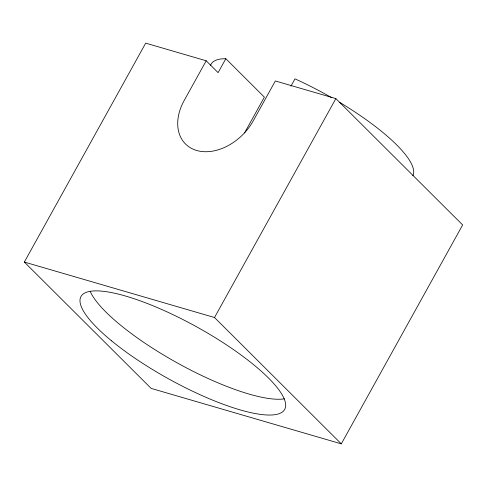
<?xml version="1.0" encoding="UTF-8"?>
<svg xmlns="http://www.w3.org/2000/svg" width="487" height="487" viewBox="0 0 487 487"><rect width="100%" height="100%" fill="white"/><g stroke="black" fill="none" stroke-linecap="round" stroke-linejoin="round"><path stroke-width="0.73" d="M206.202 60.79L184.141 100.59A47.05 33.98 -45.1 0 0 196.651 150.477A47.05 33.98 -45.1 0 0 253.289 120.758L275.356 80.958L335.86 98.605L462.65 224.939L341.302 443.858L151.14 388.395L24.35 262.061L145.698 43.142L206.202 60.79L218.103 72.648L225.828 58.714L264.38 97.132L244.523 132.957M290.928 86.175L294.97 78.876L297.307 79.917A115.273 29.25 29 0 1 331.781 97.741M341.302 443.858L214.511 317.524L335.86 98.605M225.828 58.714L221.804 58.866A115.273 29.25 29 0 0 210.469 65.666M24.35 262.061L214.511 317.524M339.555 102.3A115.273 29.25 29 0 1 412.866 175.704M284.396 398.823A116.685 29.61 29 0 1 177.578 363.089A116.685 29.61 29 0 1 90.205 291.354M111.578 340.851A116.448 29.549 29 0 0 282.685 411.752A116.448 29.549 29 0 0 154.215 306.274A116.448 29.549 29 0 0 111.578 340.851"/></g></svg>
